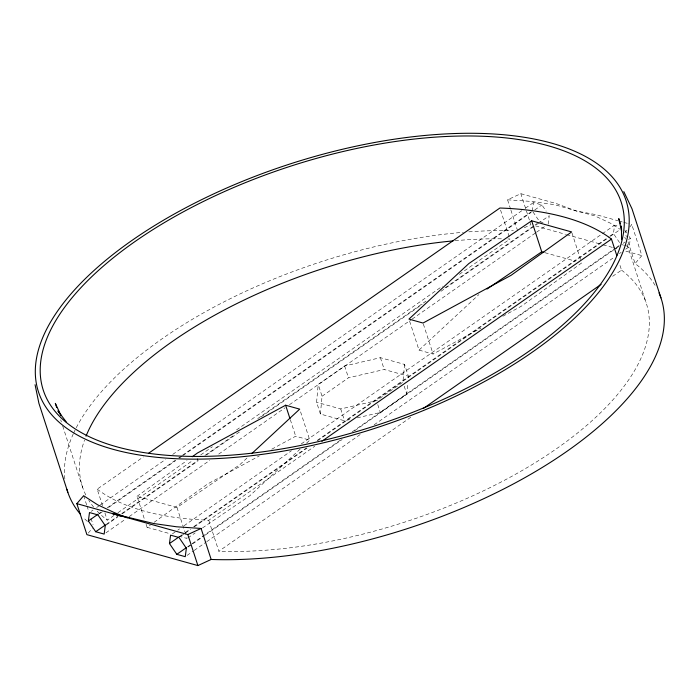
<?xml version="1.0" encoding="UTF-8"?>
<svg xmlns="http://www.w3.org/2000/svg" width="699" height="699" viewBox="0 0 699 699"><rect width="100%" height="100%" fill="white"/><g stroke="black" fill="none" stroke-linecap="round" stroke-linejoin="round"><path stroke-width="0.52" stroke-dasharray="3.5 2.62" d="M349.823 419.549L344.563 420.772L320.422 414.044L316.586 402.231L318.202 384.433L344.633 365.979L380.396 357.687L404.529 364.415L408.373 376.228L408.085 379.365M320.422 414.044L322.047 396.246L318.202 384.433M404.529 364.415L402.912 382.213L376.481 400.667L340.728 408.959L316.586 402.231M357.18 417.845L380.317 412.48L406.748 394.026L407.7 383.559M532.358 210.993L533.459 202.588L541.908 204.938L546.19 211.22M548.147 224.117L549.248 215.703L540.301 221.95M619.576 242.57L613.451 233.597L614.561 225.183L619.253 226.485M625.666 249.211L629.24 246.712L630.349 238.307L629.126 236.507M88.275 533.075L92.364 528.322M627.038 230.146L624.993 232.522L626.339 236.655M629.764 226.983L631.809 224.606L628.803 223.767M655.085 285.332A312.086 140.228 -18 0 0 635.068 263.523L641.883 255.616L631.809 224.606M246.974 458.055L239.783 464.721L176.978 507.457L137.013 496.325L144.737 520.091M300.186 449.038L249.858 495.731L202.299 528.086M306.581 443.114L309.771 440.143L300.037 410.173M409.623 321.182L419.024 350.12L478.937 294.541M137.013 496.325L187.017 460.492M146.082 524.233L147.087 527.326L150.6 524.818M154.112 522.302L207.612 483.961L259.312 455.94M581.699 262.938L521.183 306.311L502.031 316.691M102.561 505.692L97.187 489.151L143.347 456.928M91.263 511.301L93.054 510.052M96.637 507.544L99.319 505.674M100.219 505.045L165.567 459.426M172.723 454.429L521.83 210.705M525.403 208.206L533.459 202.588M99.109 513.459L100.901 512.21M107.165 507.841L175.196 460.344M178.778 457.845L181.46 455.966M182.36 455.346L531.458 211.622M99.712 513.651L102.404 511.773M108.668 507.404L175.798 460.536M179.381 458.037L182.063 456.159M182.963 455.53L531.17 212.435M534.752 209.936L541.908 204.938M97.144 511.091A296.481 133.212 -18 0 0 107.262 520.161L114.365 515.207M117.913 512.725L192.653 460.545M200.709 454.927L212.347 446.792M236.524 429.92L442.484 286.127M459.365 274.349L509.964 239.023A296.481 133.212 -18 0 0 507.867 238.953M106.449 524.233L118.087 516.107M121.67 513.608L197.756 460.484M204.912 455.486L234.453 434.865M257.73 418.614L426.014 301.129M444.809 288.005L537.007 223.636M106.161 525.045L117.799 516.919M122.273 513.791L198.359 460.676M206.415 455.049L241.321 430.68M261.015 416.927L422.144 304.441M440.938 291.317L534.036 226.327M539.401 222.579L534.927 225.707L565.526 234.34M105.951 532.83L125.637 519.086M129.219 516.587L209.779 460.344M218.735 454.088L284.974 407.849M289.447 404.721L411.187 319.731M412.087 319.111L535.609 232.863M536.509 232.243L545.456 225.995M322.047 396.246L348.478 377.792L384.232 369.5L408.373 376.228M172.365 533.896L176.847 530.768M177.738 530.148L179.529 528.898M184.003 525.77L291.422 450.776M301.269 443.909L614.561 225.183M179.32 536.683L182.002 534.814M185.585 532.306L190.058 529.187M193.64 526.688L306.424 447.945M317.163 440.449L608.978 236.716M609.878 236.096L613.451 233.597M180.814 536.247L184.396 533.748M185.287 533.127L190.661 529.379M194.243 526.871L307.027 448.138M317.774 440.632L606.898 238.787M610.48 236.288L619.428 230.032M97.187 489.151A296.481 133.212 -18 0 0 208.756 520.239L314.742 446.25M187.55 546.828L191.133 544.329M192.024 543.7L341.514 439.339M352.252 431.842L615.426 248.11M616.317 247.49L620.799 244.362M188.153 547.02L191.736 544.512M192.627 543.892L204.265 535.766M205.165 535.146L342.117 439.531M354.646 430.776L615.137 248.923M616.029 248.302L618.711 246.424M623.193 243.304L624.985 242.055M628.558 239.556L630.349 238.307M187.044 555.425L193.317 551.057M194.208 550.428L205.847 542.31M206.738 541.681L360.701 434.193M374.131 424.817L614.919 256.716M619.393 253.588L621.184 252.339M208.756 520.239L218.831 551.249L411.676 416.621M612.656 276.306L621.533 270.111L619.515 263.907M187.944 537.854L195.126 532.97M419.024 350.12L433.1 354.043L480.973 328.102M271.754 449.195L295.694 436.22L309.771 440.143M510.576 209.097L507.553 199.8L520.825 193.684L556.491 203.619L576.291 210.976L594.569 215.773L611.013 223.47L619.751 229.123M524.259 227.743L530.899 224.694L520.825 193.684M507.553 199.8L532.088 201.478L554.91 204.72L576.291 210.976L596.142 214.672L617.785 220.701M618.781 220.98L622.792 222.099M623.796 222.378L627.798 223.488M539.698 221.766L543.446 222.806M621.734 244.624L623.613 245.148M624.548 245.41L629.24 246.712M566.566 234.628L602.04 244.51M603.088 244.807L612.42 247.402M613.451 247.691L617.584 248.844M625.858 251.151L641.883 255.616M544.897 252.689L575.391 261.181M147.087 527.326L170.224 533.774M178.638 536.116L187.052 538.466L186.039 535.364M624.845 230.224L626.68 232.916M532.97 211.893L539.086 220.867M628.017 241.819L635.068 263.523M624.792 237.136L625.465 239.198M627.143 244.353L646.112 302.746M571.965 232.968L581.035 260.876M510.908 210.128L517.627 230.801M500.563 210.084L509.291 236.952M423.367 324.074L433.1 354.043M404.188 386.154L406.748 394.026M380.396 357.687L384.232 369.5M377.766 404.607L380.317 412.48M344.633 365.979L348.478 377.792M340.728 408.959L344.563 420.772M290.321 419.688L295.694 436.22M176.978 507.457L185.707 534.333M104.911 512.926L107.262 520.161M60.691 419.854L61.363 421.916M62.7 426.041L82.683 487.526M83.653 495.74L86.676 505.036M87.008 506.067L88.694 511.24M91.045 518.475L93.054 524.678M621.533 270.111A296.481 133.212 -18 0 1 556.57 448.679A296.481 133.212 -18 0 1 218.831 551.249M93.657 507.116A296.481 133.212 -18 0 1 88.782 500.318M85.785 494.971A296.481 133.212 -18 0 1 84.527 440.125M455.145 240.709A296.481 133.212 -18 0 1 502.581 238.831M87.331 521.393A312.086 140.228 -18 0 1 83.032 517.146M64.858 478.902A312.086 140.228 -18 0 1 73.15 434.175M73.57 433.249A312.086 140.228 -18 0 1 463.306 232.286M468.802 231.85A312.086 140.228 -18 0 1 513.389 230.679"/><path stroke-width="1.05" d="M88.371 520.965L89.481 512.55L97.921 514.901L105.261 525.665L104.16 534.08L95.711 531.729L88.371 520.965L98.218 514.088M169.473 543.56L170.573 535.146L179.023 537.496L186.362 548.269L185.261 556.684L176.812 554.324L169.473 543.56L178.42 537.313M659.026 292.942A312.086 140.228 -18 0 1 536.666 470.838A312.086 140.228 -18 0 1 211.168 559.462L197.896 565.578L86.912 534.656L76.838 503.647L83.653 495.74L97.624 504.792L114.077 512.489L127.244 517.784M251.762 453.607L299.696 409.142L285.62 405.219L197.537 452.952L192.277 456.727M148.669 453.214L499.89 208.014A296.481 133.212 -18 0 1 611.459 239.102L616.833 255.642M95.711 531.729L105.558 524.853M321.907 441.252L611.459 239.102M176.812 554.324L186.659 547.448M423.314 408.487L601.114 284.362M531.668 220.797L468.863 263.532L408.95 319.12L423.026 323.043L511.109 275.301L571.625 231.937L531.668 220.797L541.742 251.806L543.848 252.391M487.011 289.045L541.742 251.806M76.838 503.647L187.821 534.569L201.094 528.461L211.168 559.462M201.094 528.461L176.559 526.784L153.728 523.534L112.504 513.582L120.429 516.115M66.187 421.847L57.93 410.881L60.892 415.285L55.335 403.367L56.671 407.491M623.814 191.605L631.992 208.8L660.939 297.879M620.441 223.732L618.764 218.586L621.612 231.386L621.428 226.074L621.533 239.713M285.62 405.219L289.98 418.657M187.821 534.569L197.896 565.578M67.855 492.384L38.908 403.306L35.064 384.695M80.271 514.053A312.086 140.228 -18 0 1 66.912 489.361M86.021 436.185A296.481 133.212 -18 0 1 453.022 240.902M199.809 456.438A303.855 136.523 -18 0 0 623.892 214.645A303.855 136.523 -18 0 0 173.064 217.538A303.855 136.523 -18 0 0 199.809 456.438M197.581 459.138A308.975 138.83 -18 0 0 628.803 213.274A308.975 138.83 -18 0 0 170.381 216.218A308.975 138.83 -18 0 0 197.581 459.138"/></g></svg>
